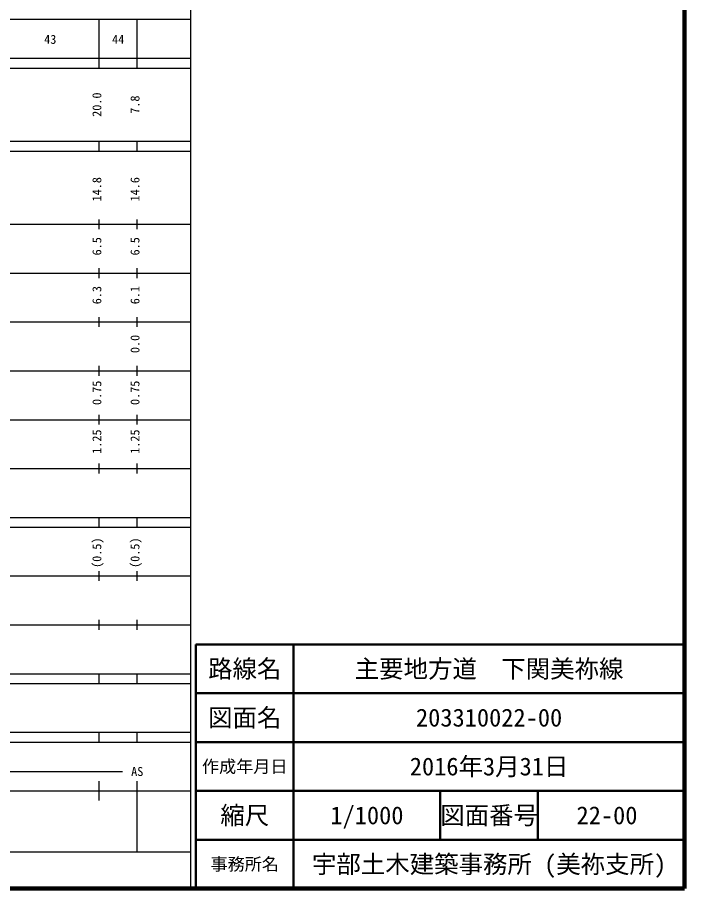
# Model space of a CAD drawing. Units: millimetres on the paper, enlarged 1000 times. Extents: x 40000 to 680000, y 20000 to 380000.
# Drawn here: x 543482 to 680000, y 20000 to 198357 of the extents above; entities that cross this region are included whole.
import ezdxf
from ezdxf.enums import TextEntityAlignment as Align

# ---------------------------------------------------------------- set-up
doc = ezdxf.new("R2010")
doc.units = ezdxf.units.MM
doc.header["$LTSCALE"] = 1000
for name, color, linetype, lineweight in [('M-TTL', 2, 'Continuous', 140), ('M-TTL-BAND', 7, 'Continuous', 25), ('M-TTL-FRAM', 2, 'Continuous', 50), ('M-TTL-LINE', 7, 'Continuous', 50)]:
    doc.layers.add(name, color=color, linetype=linetype, lineweight=lineweight)
doc.layers.add('M-TTL-TXT', color=7, linetype='Continuous')
doc.styles.add('ＭＳ ゴシック', font='')
doc.styles.get('ＭＳ ゴシック').set_extended_font_data('MS Gothic')

msp = doc.modelspace()

# ---------------------------------------------------------------- linework, layer by layer
at = {"layer": 'M-TTL'}
for p, q in [((680000, 20000), (680000, 380000)), ((40000, 20000), (680000, 20000))]:
    msp.add_line(p, q, dxfattribs=at)
at = {"layer": 'M-TTL-BAND'}
for p, q in [((579000, 20000), (579000, 370000)), ((68000, 198000), (579000, 198000)), ((560200, 188000), (560200, 198000)), ((568000, 188000), (568000, 198000)), ((40000, 190000), (579000, 190000)), ((40000, 188000), (579000, 188000)), ((40000, 173000), (579000, 173000)), ((560200, 171000), (560200, 173000)), ((568000, 171000), (568000, 173000)), ((40000, 171000), (579000, 171000)), ((560200, 155000), (560200, 157000)), ((568000, 155000), (568000, 157000)), ((40000, 156000), (579000, 156000)), ((560200, 145000), (560200, 147000)), ((568000, 145000), (568000, 147000)), ((46000, 146000), (579000, 146000)), ((52000, 136000), (579000, 136000)), ((560200, 135000), (560200, 137000)), ((568000, 135000), (568000, 137000)), ((560200, 125000), (560200, 127000)), ((568000, 125000), (568000, 127000)), ((46000, 126000), (579000, 126000)), ((52000, 116000), (579000, 116000)), ((560200, 115000), (560200, 117000)), ((568000, 115000), (568000, 117000)), ((46000, 106000), (579000, 106000)), ((560200, 105000), (560200, 107000)), ((568000, 105000), (568000, 107000)), ((40000, 96000), (579000, 96000)), ((560200, 94000), (560200, 96000)), ((568000, 94000), (568000, 96000)), ((40000, 94000), (579000, 94000)), ((49000, 84000), (579000, 84000)), ((560200, 83000), (560200, 85000)), ((568000, 83000), (568000, 85000)), ((560200, 73000), (560200, 75000)), ((568000, 73000), (568000, 75000)), ((40000, 74000), (579000, 74000)), ((40000, 64000), (579000, 64000)), ((560200, 62000), (560200, 64000)), ((568000, 62000), (568000, 64000)), ((40000, 62000), (579000, 62000)), ((40000, 52000), (579000, 52000)), ((560200, 50000), (560200, 52000)), ((568000, 50000), (568000, 52000)), ((40000, 50000), (579000, 50000)), ((71000, 44000), (565000, 44000)), ((560200, 38000), (560200, 42000)), ((568000, 27500), (568000, 42000)), ((40000, 40000), (579000, 40000)), ((68000, 27500), (579000, 27500))]:
    msp.add_line(p, q, dxfattribs=at)
at = {"layer": 'M-TTL-FRAM'}
for p, q in [((680000, 70000), (580000, 70000)), ((580000, 70000), (580000, 20000))]:
    msp.add_line(p, q, dxfattribs=at)
at = {"layer": 'M-TTL-LINE'}
for p, q in [((600000, 70000), (600000, 20000)), ((680000, 60000), (580000, 60000)), ((680000, 50000), (580000, 50000)), ((680000, 40000), (580000, 40000)), ((630000, 40000), (630000, 30000)), ((650000, 40000), (650000, 30000)), ((680000, 30000), (580000, 30000))]:
    msp.add_line(p, q, dxfattribs=at)

# ---------------------------------------------------------------- texts
at = {"layer": 'M-TTL-BAND', "style": 'ＭＳ ゴシック'}
for s, p in [('43', (550200, 192405)), ('44', (564100, 192405)), ('AS', (568000, 42500))]:
    msp.add_text(s, height=1833, dxfattribs=at).set_placement(p, align=Align.BOTTOM_CENTER)
for s, p in [('20.0', (561200, 180500)), ('7.8', (569000, 180500)), ('14.8', (561200, 163174)), ('14.6', (569000, 163174)), ('6.5', (561200, 151500)), ('6.5', (569000, 151500)), ('6.3', (561200, 141500)), ('6.1', (569000, 141500)), ('0.0', (569000, 131500)), ('0.75', (561200, 121500)), ('0.75', (569000, 121500)), ('1.25', (561200, 111500)), ('1.25', (569000, 111500)), ('(0.5)', (561200, 88764)), ('(0.5)', (569000, 88764))]:
    msp.add_text(s, height=1833, rotation=90, dxfattribs=at).set_placement(p, align=Align.BOTTOM_CENTER)
at = {"layer": 'M-TTL-TXT', "style": 'ＭＳ ゴシック'}
for s, height, p in [('路線名', 3666, (590000, 65000)), ('路線名', 3666, (590000, 65000)), ('主要地方道\u3000下関美祢線', 3666, (640000, 65000)), ('図面名', 3666, (590000, 55000)), ('図面名', 3666, (590000, 55000)), ('203310022-00', 3666, (640000, 55000)), ('作成年月日', 2566, (590000, 45000)), ('作成年月日', 2566, (590000, 45000)), ('2016年3月31日', 3666, (640000, 45000)), ('縮尺', 3666, (590000, 35000)), ('縮尺', 3666, (590000, 35000)), ('1/1000', 3666, (615000, 35000)), ('図面番号', 3666, (640000, 35000)), ('図面番号', 3666, (640000, 35000)), ('22-00', 3666, (664125, 35000)), ('宇部土木建築事務所 (美祢支所)', 3666, (640000, 25000)), ('事務所名', 2566, (590000, 25000)), ('事務所名', 2566, (590000, 25000))]:
    msp.add_text(s, height=height, dxfattribs=at).set_placement(p, align=Align.MIDDLE_CENTER)

doc.saveas('drawing.dxf')
